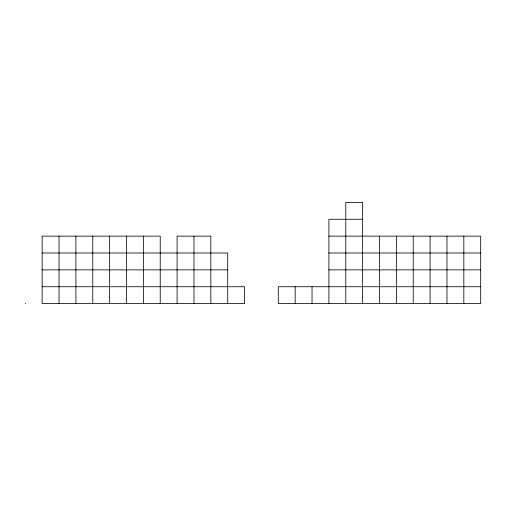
<?xml version="1.0" encoding="UTF-8"?>
<svg xmlns="http://www.w3.org/2000/svg" width="506" height="506" viewBox="0 0 506 506"><rect width="100%" height="100%" fill="white"/><g stroke="black" fill="none" stroke-linecap="round" stroke-linejoin="round"><path stroke-width="0.76" d="M362.631 219.269L328.9 219.269L328.9 303.6M328.9 236.131L480.7 236.131L480.7 303.6L278.3 303.6L278.3 286.731L480.7 286.731M42.169 253L227.7 253L227.7 303.6M328.9 253L480.7 253M42.169 269.869L227.7 269.869M328.9 269.869L480.7 269.869M42.169 286.731L244.569 286.731L244.569 303.6L42.169 303.6L42.169 236.131L160.231 236.131L160.231 303.6M25.3 303.6L25.73 303.6M463.831 236.131L463.831 303.6M446.969 236.131L446.969 303.6M430.1 236.131L430.1 303.6M413.231 236.131L413.231 303.6M396.369 236.131L396.369 303.6M379.5 236.131L379.5 303.6M362.631 303.6L362.631 202.4L345.769 202.4L345.769 303.6M312.031 286.731L312.031 303.6M295.169 286.731L295.169 303.6M210.831 303.6L210.831 236.131L177.1 236.131L177.1 303.6M193.969 236.131L193.969 303.6M143.369 236.131L143.369 303.6M126.5 236.131L126.5 303.6M109.631 236.131L109.631 303.6M92.769 236.131L92.769 303.6M75.9 236.131L75.9 303.6M59.031 236.131L59.031 303.6"/></g></svg>
